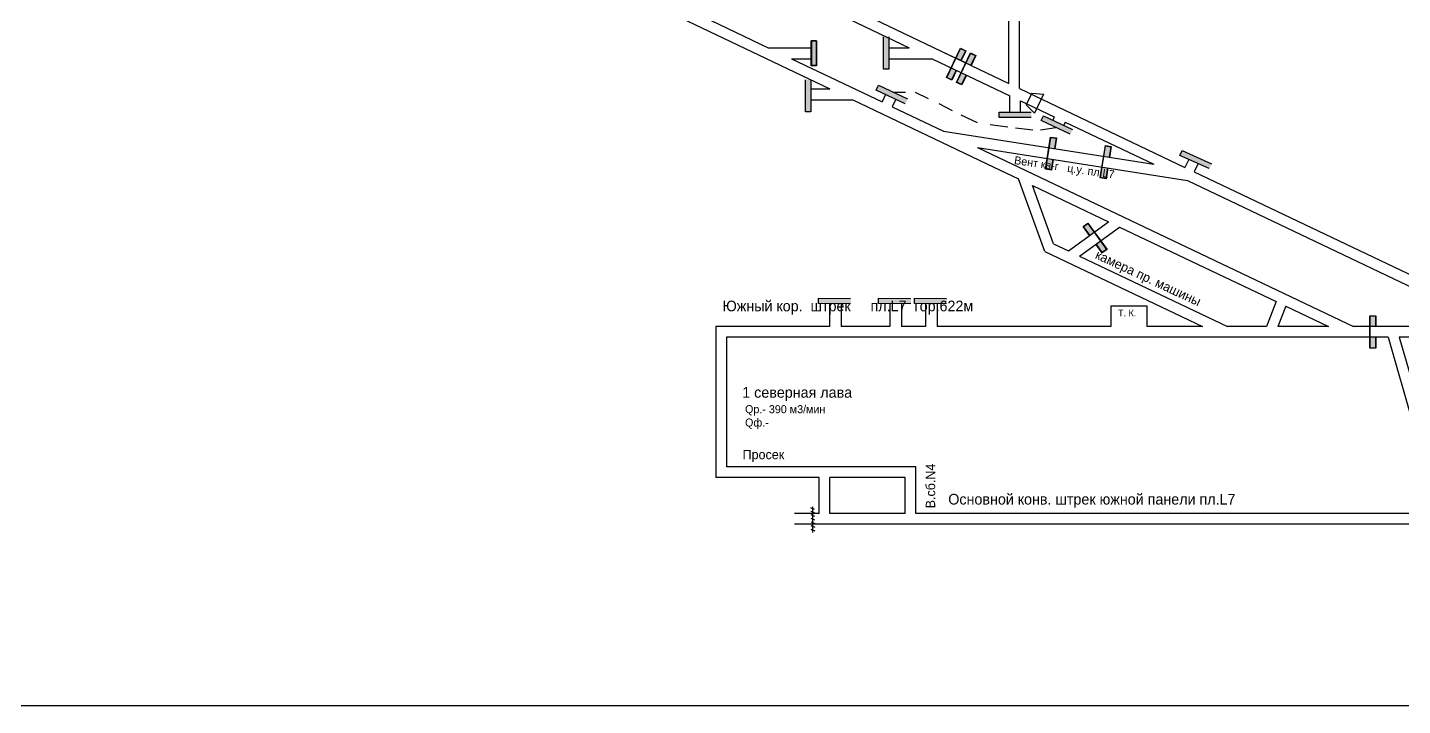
# Model space of a CAD drawing. Header units: millimetres. Extents: x -1405 to 845, y -609 to 518.
# Drawn here: x -428 to 86, y -571 to -318 of the extents above; entities that cross this region are included whole.
import ezdxf

# ---------------------------------------------------------------- set-up
doc = ezdxf.new("R2010")
doc.units = ezdxf.units.MM
doc.layers.add('Двери', color=7, linetype='Continuous')
doc.layers.add('Перемычки', color=7, linetype='Continuous')

msp = doc.modelspace()

# ---------------------------------------------------------------- hatches: boundary and pattern name
at = {"layer": 'Двери'}
h = msp.add_hatch(color=256, dxfattribs=at)
h.paths.add_polyline_path([(-78.72, -330.05), (-76.95, -326.35), (-78.94, -325.4), (-80.7, -329.1), (-80.61, -329.14), (-78.89, -325.53), (-77.08, -326.39), (-78.81, -330)])
h.paths.add_polyline_path([(-82.33, -332.75), (-80.61, -329.14), (-80.7, -329.1), (-82.42, -332.71)])
h.paths.add_polyline_path([(-82.2, -337.36), (-80.44, -333.66), (-80.53, -333.62), (-82.25, -337.23), (-84.06, -336.36), (-82.33, -332.75), (-82.42, -332.71), (-84.19, -336.41)])
h = msp.add_hatch(color=3, dxfattribs=at)
h.paths.add_polyline_path([(-77.08, -326.39), (-78.89, -325.53), (-80.61, -329.14), (-78.81, -330)])
h.paths.add_polyline_path([(-84.06, -336.36), (-82.25, -337.23), (-80.53, -333.62), (-82.33, -332.75)])
h = msp.add_hatch(color=256, dxfattribs=at)
h.paths.add_polyline_path([(-74.97, -331.83), (-73.21, -328.13), (-75.19, -327.18), (-76.96, -330.89), (-76.87, -330.93), (-75.15, -327.32), (-73.34, -328.18), (-75.06, -331.79)])
h.paths.add_polyline_path([(-78.59, -334.54), (-76.87, -330.93), (-76.96, -330.89), (-78.68, -334.5)])
h.paths.add_polyline_path([(-78.46, -339.14), (-76.7, -335.44), (-76.79, -335.4), (-78.51, -339.01), (-80.31, -338.15), (-78.59, -334.54), (-78.68, -334.5), (-80.45, -338.2)])
h = msp.add_hatch(color=3, dxfattribs=at)
h.paths.add_polyline_path([(-73.34, -328.18), (-75.15, -327.32), (-76.87, -330.93), (-75.06, -331.79)])
h.paths.add_polyline_path([(-80.31, -338.15), (-78.51, -339.01), (-76.79, -335.4), (-78.59, -334.54)])
h = msp.add_hatch(color=256, dxfattribs=at)
h.paths.add_polyline_path([(-43.69, -363.05), (-43.06, -359), (-45.23, -358.66), (-45.87, -362.71), (-45.77, -362.72), (-45.15, -358.77), (-43.17, -359.08), (-43.79, -363.03)])
h.paths.add_polyline_path([(-46.39, -366.67), (-45.77, -362.72), (-45.87, -362.71), (-46.49, -366.66)])
h.paths.add_polyline_path([(-44.95, -371.05), (-44.31, -367), (-44.41, -366.99), (-45.03, -370.94), (-47.01, -370.63), (-46.39, -366.67), (-46.49, -366.66), (-47.12, -370.71)])
h = msp.add_hatch(color=3, dxfattribs=at)
h.paths.add_polyline_path([(-43.17, -359.08), (-45.15, -358.77), (-45.77, -362.72), (-43.79, -363.03)])
h.paths.add_polyline_path([(-47.01, -370.63), (-45.03, -370.94), (-44.41, -366.99), (-46.39, -366.67)])
h = msp.add_hatch(color=256, dxfattribs=at)
h.paths.add_polyline_path([(-23.2, -366.26), (-22.56, -362.21), (-24.73, -361.87), (-25.37, -365.92), (-25.27, -365.93), (-24.65, -361.98), (-22.68, -362.29), (-23.3, -366.24)])
h.paths.add_polyline_path([(-25.89, -369.88), (-25.27, -365.93), (-25.37, -365.92), (-25.99, -369.87)])
h.paths.add_polyline_path([(-24.46, -374.26), (-23.82, -370.21), (-23.92, -370.2), (-24.54, -374.15), (-26.51, -373.84), (-25.89, -369.88), (-25.99, -369.87), (-26.63, -373.92)])
h = msp.add_hatch(color=3, dxfattribs=at)
h.paths.add_polyline_path([(-22.68, -362.29), (-24.65, -361.98), (-25.27, -365.93), (-23.3, -366.24)])
h.paths.add_polyline_path([(-26.51, -373.84), (-24.54, -374.15), (-23.92, -370.2), (-25.89, -369.88)])
h = msp.add_hatch(color=256, dxfattribs=at)
h.paths.add_polyline_path([(-28.31, -398.72), (-25.89, -402.03), (-24.11, -400.74), (-26.53, -397.42), (-26.61, -397.48), (-24.25, -400.72), (-25.87, -401.89), (-28.23, -398.66)])
h.paths.add_polyline_path([(-28.97, -394.25), (-26.61, -397.48), (-26.53, -397.42), (-28.88, -394.19)])
h.paths.add_polyline_path([(-33.08, -392.17), (-30.66, -395.49), (-30.58, -395.43), (-32.94, -392.2), (-31.32, -391.02), (-28.97, -394.25), (-28.88, -394.19), (-31.3, -390.88)])
h = msp.add_hatch(color=3, dxfattribs=at)
h.paths.add_polyline_path([(-25.87, -401.89), (-24.25, -400.72), (-26.61, -397.48), (-28.23, -398.66)])
h.paths.add_polyline_path([(-31.32, -391.02), (-32.94, -392.2), (-30.58, -395.43), (-28.97, -394.25)])
h = msp.add_hatch(color=256, dxfattribs=at)
h.paths.add_polyline_path([(76.43, -429.62), (76.43, -425.52), (74.23, -425.52), (74.23, -429.62), (74.33, -429.62), (74.33, -425.62), (76.33, -425.62), (76.33, -429.62)])
h.paths.add_polyline_path([(74.33, -433.62), (74.33, -429.62), (74.23, -429.62), (74.23, -433.62)])
h.paths.add_polyline_path([(76.43, -437.72), (76.43, -433.62), (76.33, -433.62), (76.33, -437.62), (74.33, -437.62), (74.33, -433.62), (74.23, -433.62), (74.23, -437.72)])
h = msp.add_hatch(color=3, dxfattribs=at)
h.paths.add_polyline_path([(76.33, -425.62), (74.33, -425.62), (74.33, -429.62), (76.33, -429.62)])
h.paths.add_polyline_path([(74.33, -437.62), (76.33, -437.62), (76.33, -433.62), (74.33, -433.62)])
at = {"layer": 'Перемычки'}
h = msp.add_hatch(color=256, dxfattribs=at)
h.paths.add_polyline_path([(-132.79, -322.58), (-134.79, -322.58), (-134.79, -331.94), (-132.79, -331.94)])
h.paths.add_polyline_path([(-132.89, -322.68), (-134.68, -322.68), (-134.68, -331.83), (-132.89, -331.83)], flags=16)
msp.add_hatch(color=3, dxfattribs=at).paths.add_polyline_path([(-132.89, -322.68), (-134.68, -322.68), (-134.68, -331.83), (-132.89, -331.83)])
h = msp.add_hatch(color=256, dxfattribs=at)
h.paths.add_polyline_path([(-105.61, -333.29), (-105.61, -329.19), (-105.71, -329.19), (-105.71, -333.19), (-107.71, -333.19), (-107.71, -329.19), (-107.81, -329.19), (-107.81, -333.29)])
h.paths.add_polyline_path([(-105.71, -329.19), (-105.61, -329.19), (-105.61, -321.09), (-107.81, -321.09), (-107.81, -329.19), (-107.71, -329.19), (-107.71, -321.19), (-105.71, -321.19)])
h = msp.add_hatch(color=3, dxfattribs=at)
h.paths.add_polyline_path([(-107.71, -333.19), (-105.71, -333.19), (-105.71, -329.19), (-107.71, -329.19)])
h.paths.add_polyline_path([(-105.71, -325.19), (-107.71, -325.19), (-107.71, -329.19), (-105.71, -329.19)])
h.paths.add_polyline_path([(-105.71, -325.19), (-105.71, -321.19), (-107.71, -321.19), (-107.71, -325.19)])
h = msp.add_hatch(color=256, dxfattribs=at)
h.paths.add_polyline_path([(-134.79, -349.34), (-134.79, -345.24), (-134.89, -345.24), (-134.89, -349.24), (-136.89, -349.24), (-136.89, -345.24), (-136.99, -345.24), (-136.99, -349.34)])
h.paths.add_polyline_path([(-134.89, -345.24), (-134.79, -345.24), (-134.79, -337.14), (-136.99, -337.14), (-136.99, -345.24), (-136.89, -345.24), (-136.89, -337.24), (-134.89, -337.24)])
h = msp.add_hatch(color=3, dxfattribs=at)
h.paths.add_polyline_path([(-136.89, -349.24), (-134.89, -349.24), (-134.89, -345.24), (-136.89, -345.24)])
h.paths.add_polyline_path([(-134.89, -341.24), (-136.89, -341.24), (-136.89, -345.24), (-134.89, -345.24)])
h.paths.add_polyline_path([(-134.89, -341.24), (-134.89, -337.24), (-136.89, -337.24), (-136.89, -341.24)])
h = msp.add_hatch(color=256, dxfattribs=at)
h.paths.add_polyline_path([(-110.62, -341.11), (-106.91, -342.86), (-106.87, -342.77), (-110.49, -341.06), (-109.64, -339.25), (-106.02, -340.96), (-105.98, -340.87), (-109.68, -339.12)])
h.paths.add_polyline_path([(-106.87, -342.77), (-106.91, -342.86), (-99.59, -346.31), (-98.65, -344.32), (-105.98, -340.87), (-106.02, -340.96), (-98.78, -344.37), (-99.63, -346.18)])
h = msp.add_hatch(color=3, dxfattribs=at)
h.paths.add_polyline_path([(-109.64, -339.25), (-110.49, -341.06), (-106.87, -342.77), (-106.02, -340.96)])
h.paths.add_polyline_path([(-103.25, -344.47), (-102.4, -342.66), (-106.02, -340.96), (-106.87, -342.77)])
h.paths.add_polyline_path([(-103.25, -344.47), (-99.63, -346.18), (-98.78, -344.37), (-102.4, -342.66)])
h = msp.add_hatch(color=256, dxfattribs=at)
h.paths.add_polyline_path([(-64.63, -351.47), (-60.53, -351.47), (-60.53, -351.37), (-64.53, -351.37), (-64.53, -349.37), (-60.53, -349.37), (-60.53, -349.27), (-64.63, -349.27)])
h.paths.add_polyline_path([(-60.53, -351.37), (-60.53, -351.47), (-52.43, -351.47), (-52.43, -349.27), (-60.53, -349.27), (-60.53, -349.37), (-52.53, -349.37), (-52.53, -351.37)])
h = msp.add_hatch(color=3, dxfattribs=at)
h.paths.add_polyline_path([(-64.53, -349.37), (-64.53, -351.37), (-60.53, -351.37), (-60.53, -349.37)])
h.paths.add_polyline_path([(-56.53, -351.37), (-56.53, -349.37), (-60.53, -349.37), (-60.53, -351.37)])
h.paths.add_polyline_path([(-56.53, -351.37), (-52.53, -351.37), (-52.53, -349.37), (-56.53, -349.37)])
h = msp.add_hatch(color=256, dxfattribs=at)
h.paths.add_polyline_path([(-48.88, -352.52), (-45.17, -354.27), (-45.13, -354.18), (-48.75, -352.48), (-47.9, -350.67), (-44.28, -352.37), (-44.24, -352.28), (-47.94, -350.53)])
h.paths.add_polyline_path([(-45.13, -354.18), (-45.17, -354.27), (-37.85, -357.72), (-36.91, -355.73), (-44.24, -352.28), (-44.28, -352.37), (-37.04, -355.78), (-37.89, -357.59)])
h = msp.add_hatch(color=3, dxfattribs=at)
h.paths.add_polyline_path([(-47.9, -350.67), (-48.75, -352.48), (-45.13, -354.18), (-44.28, -352.37)])
h.paths.add_polyline_path([(-41.51, -355.89), (-40.66, -354.08), (-44.28, -352.37), (-45.13, -354.18)])
h.paths.add_polyline_path([(-41.51, -355.89), (-37.89, -357.59), (-37.04, -355.78), (-40.66, -354.08)])
h = msp.add_hatch(color=256, dxfattribs=at)
h.paths.add_polyline_path([(3.03, -365.59), (6.76, -367.28), (6.8, -367.19), (3.16, -365.54), (3.98, -363.72), (7.63, -365.37), (7.67, -365.27), (3.93, -363.59)])
h.paths.add_polyline_path([(6.8, -367.19), (6.76, -367.28), (14.14, -370.62), (15.05, -368.61), (7.67, -365.27), (7.63, -365.37), (14.92, -368.66), (14.09, -370.48)])
h = msp.add_hatch(color=3, dxfattribs=at)
h.paths.add_polyline_path([(3.98, -363.72), (3.16, -365.54), (6.8, -367.19), (7.63, -365.37)])
h.paths.add_polyline_path([(10.45, -368.84), (11.27, -367.01), (7.63, -365.37), (6.8, -367.19)])
h.paths.add_polyline_path([(10.45, -368.84), (14.09, -370.48), (14.92, -368.66), (11.27, -367.01)])
h = msp.add_hatch(color=256, dxfattribs=at)
h.paths.add_polyline_path([(-132.18, -421.11), (-128.08, -421.12), (-128.08, -421.02), (-132.08, -421.01), (-132.08, -419.01), (-128.08, -419.02), (-128.08, -418.92), (-132.18, -418.91)])
h.paths.add_polyline_path([(-128.08, -421.02), (-128.08, -421.12), (-119.98, -421.13), (-119.98, -418.93), (-128.08, -418.92), (-128.08, -419.02), (-120.08, -419.03), (-120.08, -421.03)])
h = msp.add_hatch(color=3, dxfattribs=at)
h.paths.add_polyline_path([(-132.08, -419.01), (-132.08, -421.01), (-128.08, -421.02), (-128.08, -419.02)])
h.paths.add_polyline_path([(-124.08, -421.03), (-124.08, -419.03), (-128.08, -419.02), (-128.08, -421.02)])
h.paths.add_polyline_path([(-124.08, -421.03), (-120.08, -421.03), (-120.08, -419.03), (-124.08, -419.03)])
h = msp.add_hatch(color=256, dxfattribs=at)
h.paths.add_polyline_path([(-109.67, -421.11), (-105.57, -421.12), (-105.57, -421.02), (-109.57, -421.01), (-109.57, -419.01), (-105.57, -419.02), (-105.57, -418.92), (-109.67, -418.91)])
h.paths.add_polyline_path([(-105.57, -421.02), (-105.57, -421.12), (-97.47, -421.13), (-97.47, -418.93), (-105.57, -418.92), (-105.57, -419.02), (-97.57, -419.03), (-97.57, -421.03)])
h = msp.add_hatch(color=3, dxfattribs=at)
h.paths.add_polyline_path([(-109.57, -419.01), (-109.57, -421.01), (-105.57, -421.02), (-105.57, -419.02)])
h.paths.add_polyline_path([(-101.57, -421.03), (-101.57, -419.03), (-105.57, -419.02), (-105.57, -421.02)])
h.paths.add_polyline_path([(-101.57, -421.03), (-97.57, -421.03), (-97.57, -419.03), (-101.57, -419.03)])
h = msp.add_hatch(color=256, dxfattribs=at)
h.paths.add_polyline_path([(-96.26, -421.11), (-92.16, -421.12), (-92.16, -421.02), (-96.16, -421.01), (-96.15, -419.01), (-92.15, -419.02), (-92.15, -418.92), (-96.25, -418.91)])
h.paths.add_polyline_path([(-92.16, -421.02), (-92.16, -421.12), (-84.06, -421.13), (-84.05, -418.93), (-92.15, -418.92), (-92.15, -419.02), (-84.15, -419.03), (-84.16, -421.03)])
h = msp.add_hatch(color=3, dxfattribs=at)
h.paths.add_polyline_path([(-96.15, -419.01), (-96.16, -421.01), (-92.16, -421.02), (-92.15, -419.02)])
h.paths.add_polyline_path([(-88.16, -421.03), (-88.15, -419.03), (-92.15, -419.02), (-92.16, -421.02)])
h.paths.add_polyline_path([(-88.16, -421.03), (-84.16, -421.03), (-84.15, -419.03), (-88.15, -419.03)])

# ---------------------------------------------------------------- linework, layer by layer
for p, q in [((-56.81, -340.5), (-56.81, -144.51)), ((-60.81, -338.59), (-60.81, -250.64)), ((-196.89, -307.69), (-127.87, -340.6)), ((-187.6, -307.69), (-150.88, -325.2)), ((-134.89, -307.69), (-98.17, -325.2)), ((-125.6, -307.69), (-60.81, -338.59)), ((-150.88, -325.2), (-134.79, -325.2)), ((-105.71, -325.2), (-98.17, -325.2)), ((-84.94, -327.08), (-77.63, -330.56)), ((-142.24, -329.32), (-134.79, -329.32)), ((-142.24, -329.32), (-108.31, -345.5)), ((-105.71, -329.32), (-89.53, -329.32)), ((-89.53, -329.32), (-60.49, -343.17)), ((-134.89, -340.6), (-127.87, -340.6)), ((-106.98, -342.72), (-108.31, -345.5)), ((-103.19, -344.5), (-104.53, -347.31)), ((-104.21, -341.81), (-99.58, -341.81)), ((-95.91, -341.81), (-91.02, -344.2)), ((-60.49, -349.37), (-60.49, -343.17)), ((-56.81, -340.5), (5.05, -370)), ((-134.89, -344.73), (-119.23, -344.73)), ((-119.23, -344.73), (-66.41, -369.92)), ((-104.53, -347.31), (-85.27, -356.49)), ((-87.09, -346.12), (-82.05, -348.68)), ((-56.49, -349.37), (-56.49, -345.08)), ((-56.49, -345.08), (-43.87, -351.1)), ((-78.79, -350.31), (-72.67, -353.16)), ((-67.78, -353.97), (-61.26, -354.79)), ((-43.87, -351.1), (-44.44, -352.3)), ((-39.77, -353.05), (-40.33, -354.23)), ((-39.77, -353.05), (-6.65, -368.85)), ((-85.27, -356.49), (-6.65, -368.85)), ((-58.4, -355.19), (-51.88, -356.01)), ((-49.02, -356.01), (-43.32, -355.03)), ((-72.61, -362.53), (6.01, -374.89)), ((-72.61, -362.53), (68.06, -429.62)), ((-66.41, -369.92), (-57.19, -374.32)), ((6.47, -367.04), (5.05, -370)), ((9.95, -368.61), (8.5, -371.64)), ((-47.34, -401.5), (-57.19, -374.32)), ((6.01, -374.89), (96.06, -417.84)), ((8.5, -371.64), (96.06, -413.4)), ((-44.14, -398.59), (-52.04, -376.77)), ((-52.04, -376.77), (-23.51, -390.38)), ((-38.48, -401.29), (-23.51, -390.38)), ((-34.38, -403.25), (-19.4, -392.34)), ((-19.4, -392.34), (39.15, -420.26)), ((-44.14, -398.59), (-38.48, -401.29)), ((-47.34, -401.5), (11.63, -429.62)), ((-34.38, -403.25), (20.92, -429.62)), ((-127.93, -421.02), (-127.93, -429.62)), ((-123.56, -421.02), (-123.56, -429.62)), ((-105.41, -421.02), (-105.41, -429.62)), ((-101.05, -421.02), (-101.05, -429.62)), ((-92, -421.02), (-92, -429.62)), ((-87.64, -421.02), (-87.64, -429.62)), ((39.15, -420.26), (35.56, -429.62)), ((-9.1, -422.01), (-22.67, -422.01)), ((-22.67, -422.01), (-22.67, -429.62)), ((-9.1, -429.62), (-9.1, -422.01)), ((42.78, -421.99), (39.84, -429.62)), ((42.78, -421.99), (58.77, -429.62)), ((-170.49, -429.62), (-170.49, -486.12)), ((-127.93, -429.62), (-170.49, -429.62)), ((-105.41, -429.62), (-123.56, -429.62)), ((-92, -429.62), (-101.05, -429.62)), ((-60.7, -429.62), (-87.64, -429.62)), ((-22.67, -429.62), (-60.7, -429.62)), ((11.63, -429.62), (-9.1, -429.62)), ((35.56, -429.62), (20.92, -429.62)), ((58.77, -429.62), (39.84, -429.62)), ((96.06, -429.62), (68.06, -429.62)), ((-166.49, -433.62), (-166.49, -482.12)), ((81.06, -433.62), (-166.49, -433.62)), ((81.06, -433.62), (90.5, -466.2)), ((85.23, -433.62), (93.5, -462.2)), ((96.06, -433.62), (85.23, -433.62)), ((-95.66, -482.12), (-166.49, -482.12)), ((-95.66, -499.62), (-95.66, -482.12)), ((-131.86, -486.12), (-170.49, -486.12)), ((-131.86, -499.62), (-131.86, -486.12)), ((-127.86, -499.62), (-127.86, -486.12)), ((-99.66, -486.12), (-127.86, -486.12)), ((-99.66, -499.62), (-99.66, -486.12)), ((-135.04, -497.38), (-133.64, -497.99)), ((-134.97, -498.65), (-133.57, -499.26)), ((-134.27, -497.03), (-134.27, -506.67)), ((-131.86, -499.62), (-141.04, -499.62)), ((126.05, -503.62), (-141.04, -503.62)), ((-134.94, -501.27), (-133.54, -501.88)), ((-134.92, -499.93), (-133.53, -500.54)), ((-134.89, -504.08), (-133.49, -504.69)), ((-134.87, -502.74), (-133.47, -503.35)), ((-99.66, -499.62), (-127.86, -499.62)), ((96.06, -499.62), (-95.66, -499.62)), ((-134.89, -505.48), (-133.49, -506.09)), ((-1404.51, -571.44), (845.49, -571.44))]:
    msp.add_line(p, q)
for points in [[(-52.19, -342.17), (-47.85, -342.55), (-51.3, -349.77), (-54.32, -346.64)], [(-52.19, -342.17), (-54.32, -346.64)]]:
    msp.add_lwpolyline(points)
at = {"layer": 'Двери'}
for points in [[(-80.44, -333.66), (-82.2, -337.36), (-84.19, -336.41), (-78.94, -325.4), (-76.95, -326.35), (-78.72, -330.05)], [(-80.53, -333.62), (-82.25, -337.23), (-84.06, -336.36), (-78.89, -325.53), (-77.08, -326.39), (-78.81, -330)], [(-76.7, -335.44), (-78.46, -339.14), (-80.45, -338.2), (-75.19, -327.18), (-73.21, -328.13), (-74.97, -331.83)], [(-76.79, -335.4), (-78.51, -339.01), (-80.31, -338.15), (-75.15, -327.32), (-73.34, -328.18), (-75.06, -331.79)], [(-44.31, -367), (-44.95, -371.05), (-47.12, -370.71), (-45.23, -358.66), (-43.06, -359), (-43.69, -363.05)], [(-44.41, -366.99), (-45.03, -370.94), (-47.01, -370.63), (-45.15, -358.77), (-43.17, -359.08), (-43.79, -363.03)], [(-23.82, -370.21), (-24.46, -374.26), (-26.63, -373.92), (-24.73, -361.87), (-22.56, -362.21), (-23.2, -366.26)], [(-23.92, -370.2), (-24.54, -374.15), (-26.51, -373.84), (-24.65, -361.98), (-22.68, -362.29), (-23.3, -366.24)], [(-30.66, -395.49), (-33.08, -392.17), (-31.3, -390.88), (-24.11, -400.74), (-25.89, -402.03), (-28.31, -398.72)], [(-30.58, -395.43), (-32.94, -392.2), (-31.32, -391.02), (-24.25, -400.72), (-25.87, -401.89), (-28.23, -398.66)], [(76.43, -433.62), (76.43, -437.72), (74.23, -437.72), (74.23, -425.52), (76.43, -425.52), (76.43, -429.62)], [(76.33, -433.62), (76.33, -437.62), (74.33, -437.62), (74.33, -425.62), (76.33, -425.62), (76.33, -429.62)]]:
    msp.add_lwpolyline(points, dxfattribs=at)
at = {"layer": 'Перемычки'}
for p, q in [((-134.68, -322.68), (-132.89, -322.68)), ((-134.79, -325.2), (-134.79, -329.32))]:
    msp.add_line(p, q, dxfattribs=at)
for points in [[(-132.79, -322.58), (-132.79, -331.94), (-134.79, -331.94), (-134.79, -322.58)], [(-132.79, -331.94), (-132.79, -322.58), (-134.79, -322.58), (-134.79, -331.94)], [(-134.79, -322.58), (-134.79, -331.94)], [(-134.79, -331.94), (-134.79, -322.58)], [(-132.89, -322.68), (-132.89, -331.83), (-134.68, -331.83)], [(-134.68, -322.68), (-134.68, -331.83)], [(-132.79, -331.94), (-132.79, -322.58)], [(-132.79, -322.58), (-132.79, -331.94)], [(-105.71, -321.19), (-105.71, -333.19), (-107.71, -333.19), (-107.71, -321.19)], [(-134.89, -337.24), (-134.89, -349.24), (-136.89, -349.24), (-136.89, -337.24)], [(-99.63, -346.18), (-110.49, -341.06), (-109.64, -339.25), (-98.78, -344.37)], [(-52.53, -351.37), (-64.53, -351.37), (-64.53, -349.37), (-52.53, -349.37)], [(-37.89, -357.59), (-48.75, -352.48), (-47.9, -350.67), (-37.04, -355.78)], [(14.09, -370.48), (3.16, -365.54), (3.98, -363.72), (14.92, -368.66)], [(-120.08, -421.03), (-132.08, -421.01), (-132.08, -419.01), (-120.08, -419.03)], [(-97.57, -421.03), (-109.57, -421.01), (-109.57, -419.01), (-97.57, -419.03)], [(-84.16, -421.03), (-96.16, -421.01), (-96.15, -419.01), (-84.15, -419.03)]]:
    msp.add_lwpolyline(points, dxfattribs=at)

# ---------------------------------------------------------------- texts
for s, height, rotation, p in [('Вент кв-г   ц.у. пл.L7', 3, 351.6743, (-59.01, -368.74)), ('камера пр. машины', 3.5, 335, (-28.84, -403.94)), ('В.сб.N4', 3.5, 90, (-88.42, -497.63))]:
    msp.add_text(s, height=height, rotation=rotation).set_placement(p)
for s, height, p in [('Южный кор.  штрек     пл.L7  гор.622м', 4, (-168.06, -423.89)), ('Т. К.', 2.5, (-19.95, -425.79)), ('1 северная лава', 4, (-160.61, -456.23)), ('Qф.-', 3, (-159.56, -467.02)), ('Просек', 3.5, (-160.47, -479.25)), ('Основной конв. штрек южной панели пл.L7', 4, (-83.51, -496.22))]:
    msp.add_text(s, height=height).set_placement(p)
at = {"color": 1}
msp.add_text('Qр.- 390 м3/мин', height=3, dxfattribs=at).set_placement((-159.56, -462.02))

doc.saveas('drawing.dxf')
